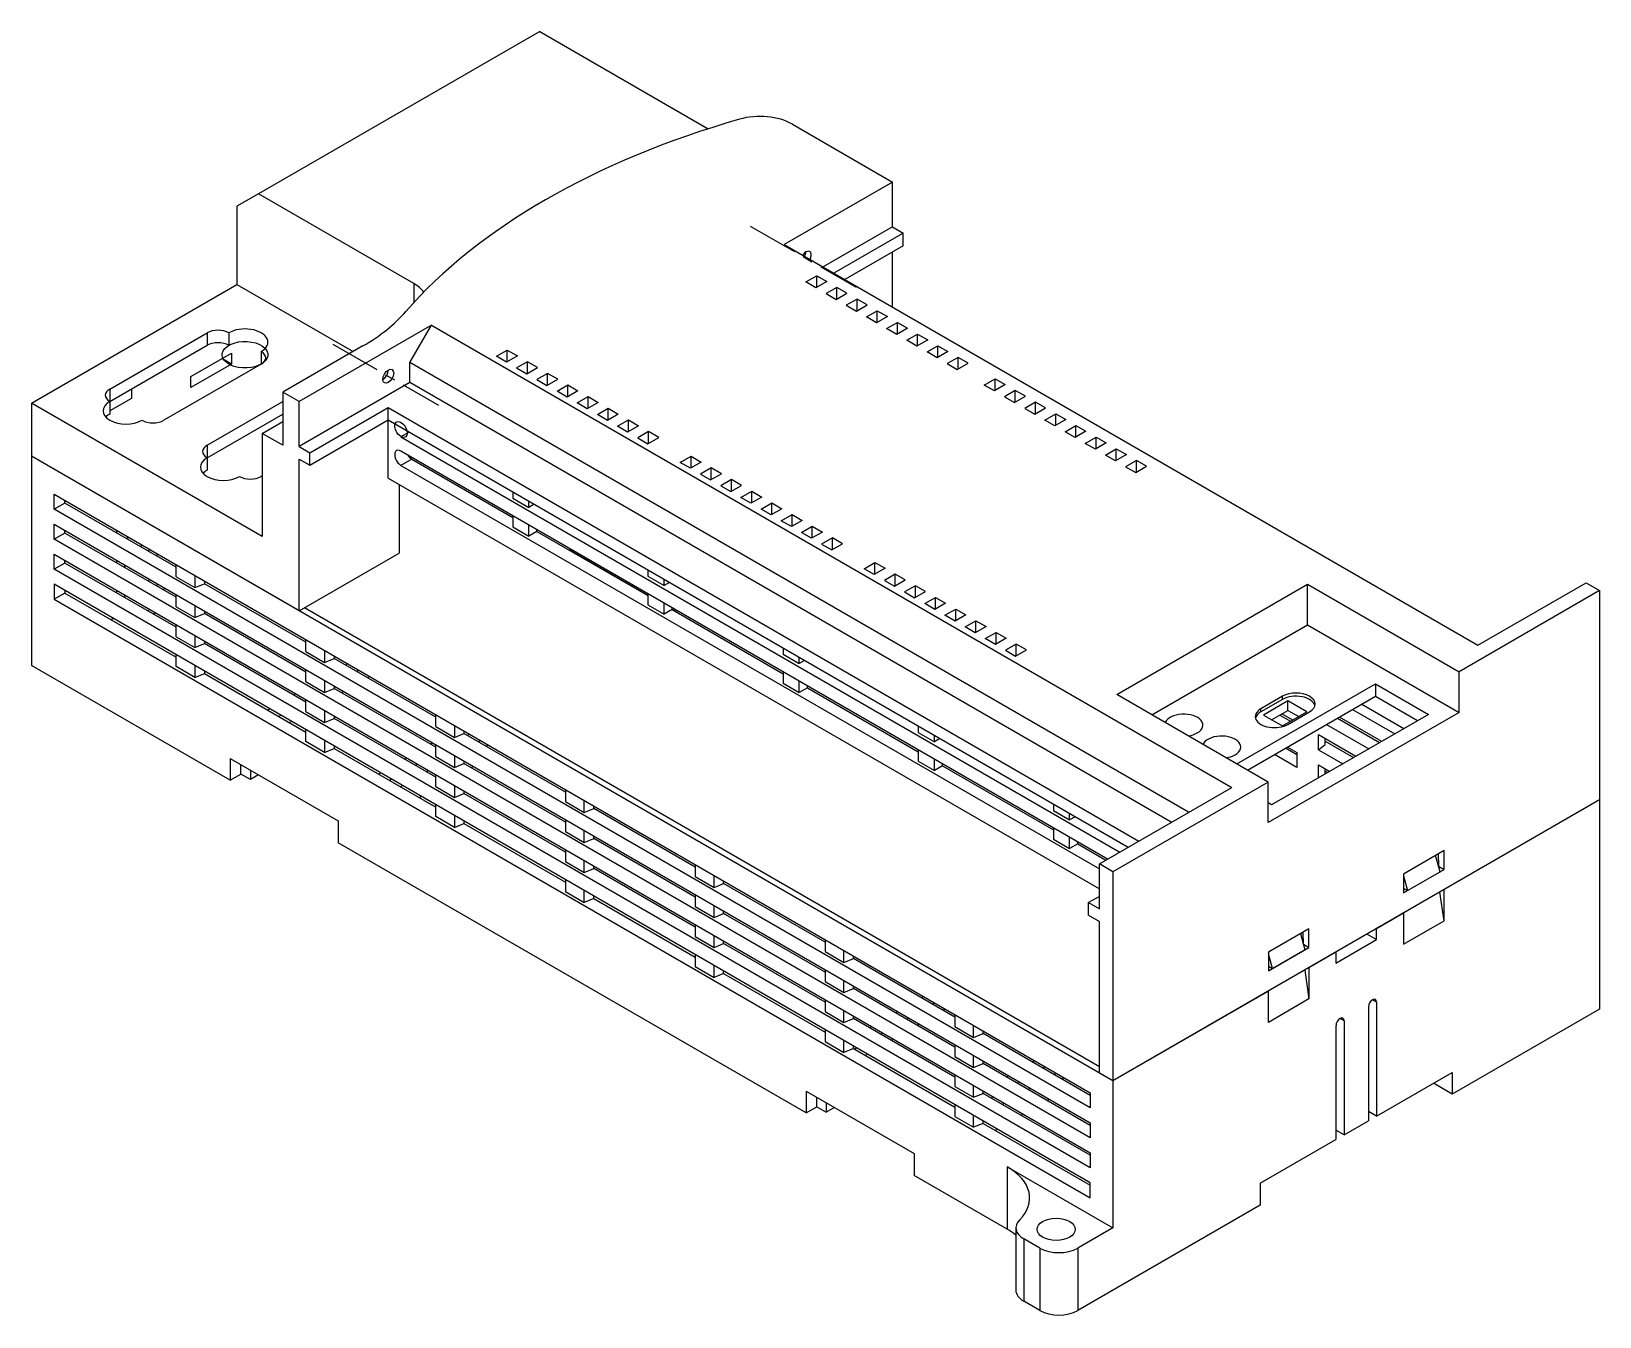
# Model space of a CAD drawing. Header units: inches. Extents: x -83 to 345, y 356 to 566.
# Drawn here: x 140 to 345.1, y 367.9 to 535.8 of the extents above; entities that cross this region are included whole.
import ezdxf

# ---------------------------------------------------------------- set-up
doc = ezdxf.new("R2010")
doc.units = ezdxf.units.IN
doc.header["$MEASUREMENT"] = 0
doc.linetypes.add('CENTER', pattern=[2, 1.25, -0.25, 0.25, -0.25])
doc.layers.add('1', color=7, linetype='Continuous')

msp = doc.modelspace()

# ---------------------------------------------------------------- linework, layer by layer
at = {"layer": '1', "color": 252}
for p, q in [((206.488, 535.837), (169.718, 514.608)), ((206.488, 535.837), (228.529, 523.111)), ((239.523, 523.704), (252.604, 516.151)), ((252.604, 516.151), (238.462, 507.987)), ((252.604, 510.273), (252.604, 516.151)), ((169.718, 514.608), (166.89, 512.975)), ((166.89, 512.975), (166.89, 502.768)), ((190.009, 502.893), (169.718, 514.608)), ((252.604, 510.273), (243.553, 505.047)), ((254.018, 509.456), (244.968, 504.231)), ((252.604, 510.273), (254.018, 509.456)), ((254.018, 507.823), (254.018, 509.456)), ((238.462, 507.987), (329.171, 455.616)), ((254.018, 507.823), (246.382, 503.414)), ((252.604, 499.821), (252.604, 507.007)), ((140.02, 487.255), (166.89, 502.768)), ((166.89, 502.768), (182.093, 493.991)), ((190.009, 502.893), (190.009, 500.367)), ((241.291, 503.088), (242.705, 503.904)), ((242.61, 502.325), (241.291, 503.088)), ((244.025, 503.142), (242.61, 502.325)), ((242.705, 503.904), (244.025, 503.142)), ((242.705, 502.38), (242.705, 503.904)), ((245.345, 502.38), (243.93, 501.563)), ((243.93, 501.563), (245.25, 500.801)), ((245.25, 500.801), (246.665, 501.618)), ((246.665, 501.618), (245.345, 502.38)), ((245.345, 500.856), (245.345, 502.38)), ((247.985, 500.856), (246.57, 500.039)), ((249.304, 500.094), (247.985, 500.856)), ((247.985, 499.332), (247.985, 500.856)), ((246.57, 500.039), (247.89, 499.277)), ((247.89, 499.277), (249.304, 500.094)), ((249.21, 498.515), (250.624, 499.332)), ((250.53, 497.753), (249.21, 498.515)), ((251.944, 498.57), (250.53, 497.753)), ((250.624, 499.332), (251.944, 498.57)), ((250.624, 497.807), (250.624, 499.332)), ((150.273, 489.092), (163.001, 496.441)), ((163.001, 496.441), (163.001, 494.808)), ((165.829, 496.441), (165.829, 494.808)), ((192.346, 497.461), (175.022, 487.459)), ((189.517, 492.562), (192.346, 497.461)), ((192.346, 497.461), (296.998, 437.04)), ((251.85, 496.991), (253.264, 497.808)), ((253.17, 496.229), (251.85, 496.991)), ((254.584, 497.045), (253.17, 496.229)), ((253.264, 497.808), (254.584, 497.045)), ((253.264, 496.283), (253.264, 497.808)), ((254.49, 495.467), (255.904, 496.283)), ((255.904, 496.283), (257.224, 495.521)), ((255.904, 494.759), (255.904, 496.283)), ((150.273, 487.459), (163.001, 494.808)), ((183.375, 494.731), (172.9, 488.684)), ((255.81, 494.705), (254.49, 495.467)), ((257.224, 495.521), (255.81, 494.705)), ((257.13, 493.943), (258.544, 494.759)), ((258.544, 494.759), (259.864, 493.997)), ((258.544, 493.235), (258.544, 494.759)), ((170.072, 492.358), (157.344, 485.01)), ((160.88, 490.725), (166.183, 493.787)), ((166.183, 492.358), (160.88, 489.296)), ((166.183, 492.358), (164.945, 493.073)), ((166.183, 493.787), (166.183, 492.358)), ((170.072, 493.991), (170.072, 492.358)), ((291.34, 433.775), (189.517, 492.562)), ((189.517, 489.949), (189.517, 492.562)), ((200.831, 493.379), (202.245, 494.195)), ((202.151, 492.617), (200.831, 493.379)), ((203.565, 493.433), (202.151, 492.617)), ((202.245, 494.195), (203.565, 493.433)), ((202.245, 492.671), (202.245, 494.195)), ((204.885, 492.671), (203.471, 491.855)), ((206.205, 491.909), (204.885, 492.671)), ((204.885, 491.147), (204.885, 492.671)), ((258.45, 493.181), (257.13, 493.943)), ((259.864, 493.997), (258.45, 493.181)), ((261.184, 493.235), (259.77, 492.419)), ((259.77, 492.419), (261.09, 491.657)), ((261.09, 491.657), (262.504, 492.473)), ((262.504, 492.473), (261.184, 493.235)), ((261.184, 491.711), (261.184, 493.235)), ((160.88, 489.296), (160.88, 490.725)), ((203.471, 491.855), (204.791, 491.092)), ((204.791, 491.092), (206.205, 491.909)), ((207.525, 491.147), (206.111, 490.33)), ((206.111, 490.33), (207.431, 489.568)), ((207.431, 489.568), (208.845, 490.385)), ((208.845, 490.385), (207.525, 491.147)), ((207.525, 489.623), (207.525, 491.147)), ((264.625, 489.615), (266.039, 490.432)), ((266.039, 490.432), (267.359, 489.67)), ((266.039, 488.908), (266.039, 490.432)), ((150.273, 489.092), (150.273, 487.459)), ((153.101, 489.092), (153.101, 487.867)), ((153.101, 489.092), (153.101, 487.867)), ((175.022, 487.459), (172.9, 488.684)), ((172.9, 488.684), (172.9, 481.744)), ((189.517, 489.949), (175.022, 481.58)), ((289.077, 432.469), (189.517, 489.949)), ((208.751, 488.806), (210.165, 489.623)), ((210.071, 488.044), (208.751, 488.806)), ((211.485, 488.861), (210.071, 488.044)), ((210.165, 489.623), (211.485, 488.861)), ((210.165, 488.099), (210.165, 489.623)), ((211.391, 487.282), (212.805, 488.099)), ((212.805, 488.099), (214.125, 487.337)), ((212.805, 486.575), (212.805, 488.099)), ((265.945, 488.853), (264.625, 489.615)), ((267.359, 489.67), (265.945, 488.853)), ((268.679, 488.908), (267.265, 488.091)), ((267.265, 488.091), (268.585, 487.329)), ((268.585, 487.329), (269.999, 488.146)), ((269.999, 488.146), (268.679, 488.908)), ((268.679, 487.384), (268.679, 488.908)), ((140.02, 487.255), (140.02, 480.315)), ((170.213, 469.823), (140.02, 487.255)), ((153.101, 487.867), (150.273, 486.234)), ((153.101, 487.867), (150.273, 486.234)), ((150.273, 487.459), (150.273, 485.826)), ((163.001, 481.744), (172.9, 487.459)), ((175.022, 481.58), (175.022, 487.459)), ((176.436, 480.764), (186.689, 486.683)), ((186.689, 486.683), (284.834, 430.019)), ((186.689, 485.05), (186.689, 486.683)), ((212.711, 486.52), (211.391, 487.282)), ((214.125, 487.337), (212.711, 486.52)), ((214.03, 485.758), (215.445, 486.575)), ((215.445, 486.575), (216.765, 485.812)), ((215.445, 485.05), (215.445, 486.575)), ((271.319, 487.384), (269.905, 486.567)), ((269.905, 486.567), (271.225, 485.805)), ((271.225, 485.805), (272.639, 486.622)), ((272.639, 486.622), (271.319, 487.384)), ((271.319, 485.859), (271.319, 487.384)), ((163.001, 480.111), (172.9, 485.826)), ((170.213, 483.295), (172.901, 484.846)), ((176.436, 479.131), (186.689, 485.05)), ((186.689, 485.05), (283.421, 429.202)), ((186.689, 477.457), (186.689, 485.05)), ((215.35, 484.996), (214.03, 485.758)), ((216.765, 485.812), (215.35, 484.996)), ((216.67, 484.234), (218.085, 485.05)), ((217.99, 483.472), (216.67, 484.234)), ((219.404, 484.288), (217.99, 483.472)), ((218.085, 485.05), (219.404, 484.288)), ((218.085, 483.526), (218.085, 485.05)), ((272.545, 485.043), (273.959, 485.859)), ((273.865, 484.281), (272.545, 485.043)), ((275.279, 485.097), (273.865, 484.281)), ((273.959, 485.859), (275.279, 485.097)), ((273.959, 484.335), (273.959, 485.859)), ((275.185, 483.519), (276.599, 484.335)), ((276.599, 484.335), (277.919, 483.573)), ((276.599, 482.811), (276.599, 484.335)), ((170.213, 483.295), (170.213, 469.823)), ((172.9, 481.744), (170.213, 483.295)), ((189.411, 483.479), (188.351, 482.866)), ((188.351, 482.866), (282.36, 428.59)), ((220.724, 483.526), (219.31, 482.71)), ((219.31, 482.71), (220.63, 481.948)), ((220.63, 481.948), (222.044, 482.764)), ((222.044, 482.764), (220.724, 483.526)), ((220.724, 482.002), (220.724, 483.526)), ((276.504, 482.757), (275.185, 483.519)), ((277.919, 483.573), (276.504, 482.757)), ((277.824, 481.995), (279.239, 482.811)), ((279.144, 481.233), (277.824, 481.995)), ((280.559, 482.049), (279.144, 481.233)), ((279.239, 482.811), (280.559, 482.049)), ((279.239, 481.287), (279.239, 482.811)), ((175.022, 460.106), (140.02, 480.315)), ((281.441, 398.665), (140.02, 480.315)), ((140.02, 480.315), (140.02, 452.962)), ((163.001, 481.744), (163.001, 480.111)), ((163.001, 480.111), (163.001, 478.478)), ((175.022, 481.58), (176.436, 480.764)), ((175.022, 460.106), (175.022, 479.947)), ((175.022, 479.947), (176.436, 479.131)), ((176.436, 479.131), (176.436, 480.764)), ((280.734, 427.651), (188.351, 480.988)), ((189.765, 479.927), (188.351, 479.11)), ((189.765, 479.927), (202.962, 472.308)), ((224.873, 479.498), (226.287, 480.315)), ((226.287, 480.315), (227.607, 479.553)), ((226.287, 478.791), (226.287, 480.315)), ((280.464, 480.471), (281.878, 481.287)), ((281.784, 479.709), (280.464, 480.471)), ((283.198, 480.525), (281.784, 479.709)), ((281.878, 481.287), (283.198, 480.525)), ((281.878, 479.763), (281.878, 481.287)), ((188.351, 479.11), (279.673, 426.386)), ((226.193, 478.736), (224.873, 479.498)), ((227.607, 479.553), (226.193, 478.736)), ((228.927, 478.791), (227.513, 477.974)), ((227.513, 477.974), (228.833, 477.212)), ((228.833, 477.212), (230.247, 478.029)), ((230.247, 478.029), (228.927, 478.791)), ((228.927, 477.266), (228.927, 478.791)), ((284.518, 479.763), (283.104, 478.946)), ((283.104, 478.946), (284.424, 478.184)), ((284.424, 478.184), (285.838, 479.001)), ((285.838, 479.001), (284.518, 479.763)), ((284.518, 478.239), (284.518, 479.763)), ((170.214, 477.743), (170.072, 477.661)), ((186.689, 477.457), (279.672, 423.773)), ((188.103, 476.64), (188.103, 467.659)), ((231.567, 477.266), (230.152, 476.45)), ((230.152, 476.45), (231.472, 475.688)), ((231.472, 475.688), (232.887, 476.504)), ((232.887, 476.504), (231.567, 477.266)), ((231.567, 475.742), (231.567, 477.266)), ((232.792, 474.926), (234.207, 475.742)), ((234.207, 475.742), (235.527, 474.98)), ((234.207, 474.218), (234.207, 475.742)), ((142.99, 473.375), (142.99, 475.334)), ((142.99, 475.334), (278.471, 397.114)), ((144.404, 474.191), (142.99, 473.375)), ((144.404, 474.191), (144.404, 474.518)), ((158.945, 465.796), (144.404, 474.191)), ((202.962, 475.655), (202.962, 474.839)), ((202.962, 474.839), (205.065, 473.625)), ((205.065, 473.625), (205.065, 474.441)), ((205.778, 474.029), (205.065, 473.625)), ((234.112, 474.164), (232.792, 474.926)), ((235.527, 474.98), (234.112, 474.164)), ((235.432, 473.402), (236.846, 474.218)), ((236.846, 474.218), (238.166, 473.456)), ((236.846, 472.694), (236.846, 474.218)), ((278.471, 395.154), (142.99, 473.375)), ((202.962, 472.553), (202.962, 471.083)), ((236.752, 472.64), (235.432, 473.402)), ((238.166, 473.456), (236.752, 472.64)), ((238.072, 471.878), (239.486, 472.694)), ((239.392, 471.116), (238.072, 471.878)), ((240.806, 471.932), (239.392, 471.116)), ((239.486, 472.694), (240.806, 471.932)), ((239.486, 471.17), (239.486, 472.694)), ((142.99, 471.415), (278.471, 393.195)), ((142.99, 469.455), (142.99, 471.415)), ((144.404, 470.272), (142.99, 469.455)), ((144.404, 470.272), (144.404, 470.598)), ((158.945, 461.877), (144.404, 470.272)), ((151.157, 470.619), (151.157, 470.292)), ((152.527, 469.828), (152.598, 469.46)), ((202.962, 471.083), (205.065, 469.869)), ((205.065, 469.869), (205.065, 471.339)), ((206.134, 470.476), (205.065, 469.869)), ((206.134, 470.476), (206.134, 470.721)), ((206.134, 470.476), (220.639, 462.102)), ((240.712, 470.353), (242.126, 471.17)), ((242.032, 469.591), (240.712, 470.353)), ((243.446, 470.408), (242.032, 469.591)), ((242.126, 471.17), (243.446, 470.408)), ((242.126, 469.646), (242.126, 471.17)), ((244.766, 469.646), (243.352, 468.829)), ((246.086, 468.884), (244.766, 469.646)), ((244.766, 468.122), (244.766, 469.646)), ((278.471, 391.235), (142.99, 469.455)), ((154.233, 468.516), (154.516, 468.68)), ((155.4, 468.169), (155.4, 467.843)), ((156.46, 467.23), (156.46, 467.557)), ((175.022, 460.106), (188.103, 467.659)), ((210.342, 468.047), (210.377, 468.067)), ((210.377, 468.067), (220.639, 462.142)), ((210.377, 468.067), (210.377, 468.026)), ((243.352, 468.829), (244.672, 468.067)), ((244.672, 468.067), (246.086, 468.884)), ((142.99, 467.496), (278.471, 389.275)), ((142.99, 465.536), (142.99, 467.496)), ((144.404, 466.353), (142.99, 465.536)), ((278.471, 387.316), (142.99, 465.536)), ((144.404, 466.353), (144.404, 466.679)), ((158.945, 457.957), (144.404, 466.353)), ((151.157, 466.7), (151.157, 466.373)), ((152.218, 466.087), (152.218, 465.761)), ((158.945, 464.571), (158.945, 466.122)), ((248.914, 465.618), (250.329, 466.434)), ((250.234, 464.856), (248.914, 465.618)), ((251.649, 465.672), (250.234, 464.856)), ((250.329, 466.434), (251.649, 465.672)), ((250.329, 464.91), (250.329, 466.434)), ((278.471, 385.356), (142.99, 463.577)), ((142.99, 463.577), (142.99, 461.617)), ((155.4, 464.25), (155.4, 463.924)), ((156.46, 463.311), (156.46, 463.638)), ((158.945, 464.571), (161.4, 463.154)), ((161.4, 464.705), (161.4, 463.154)), ((161.4, 463.154), (162.647, 463.658)), ((162.647, 463.985), (162.647, 463.658)), ((175.916, 455.998), (162.647, 463.658)), ((220.639, 465.449), (220.639, 464.633)), ((220.639, 464.633), (222.742, 463.419)), ((222.742, 463.419), (222.742, 464.235)), ((223.455, 463.823), (222.742, 463.419)), ((252.968, 464.91), (251.554, 464.094)), ((251.554, 464.094), (252.874, 463.332)), ((252.874, 463.332), (254.288, 464.148)), ((254.288, 464.148), (252.968, 464.91)), ((252.968, 463.386), (252.968, 464.91)), ((281.936, 449.165), (306.897, 463.577)), ((306.897, 463.577), (326.696, 452.146)), ((306.897, 458.269), (306.897, 463.577)), ((329.171, 455.616), (343.313, 463.781)), ((343.313, 463.781), (345.081, 462.76)), ((144.404, 462.433), (142.99, 461.617)), ((142.99, 461.617), (278.471, 383.397)), ((144.404, 462.76), (144.404, 462.433)), ((144.404, 462.433), (158.945, 454.038)), ((151.157, 462.781), (151.157, 462.454)), ((152.218, 462.168), (152.218, 461.842)), ((157.203, 462.883), (157.485, 463.046)), ((158.945, 460.652), (158.945, 462.203)), ((220.639, 462.346), (220.639, 460.877)), ((255.608, 463.386), (254.194, 462.57)), ((254.194, 462.57), (255.514, 461.807)), ((255.514, 461.807), (256.928, 462.624)), ((256.928, 462.624), (255.608, 463.386)), ((255.608, 461.862), (255.608, 463.386)), ((256.834, 461.045), (258.248, 461.862)), ((258.248, 461.862), (259.568, 461.1)), ((258.248, 460.338), (258.248, 461.862)), ((345.081, 462.76), (326.696, 452.146)), ((345.081, 462.76), (345.081, 435.407)), ((155.223, 460.106), (155.4, 460.209)), ((155.4, 460.331), (155.4, 460.209)), ((155.93, 459.698), (156.213, 459.861)), ((158.945, 460.652), (161.4, 459.235)), ((161.4, 460.786), (161.4, 459.235)), ((161.4, 459.235), (162.647, 459.739)), ((162.647, 460.066), (162.647, 459.739)), ((175.916, 452.079), (162.647, 459.739)), ((279.673, 400.502), (175.731, 460.514)), ((220.639, 460.877), (222.742, 459.663)), ((222.742, 459.663), (222.742, 461.132)), ((223.812, 460.27), (222.742, 459.663)), ((223.812, 460.27), (223.812, 460.515)), ((223.812, 460.311), (224.519, 459.902)), ((223.812, 460.27), (238.317, 451.895)), ((224.519, 459.902), (224.484, 459.882)), ((258.154, 460.283), (256.834, 461.045)), ((259.568, 461.1), (258.154, 460.283)), ((259.474, 459.521), (260.888, 460.338)), ((260.794, 458.759), (259.474, 459.521)), ((262.208, 459.576), (260.794, 458.759)), ((260.888, 460.338), (262.208, 459.576)), ((260.888, 458.814), (260.888, 460.338)), ((150.414, 458.963), (150.697, 459.127)), ((158.945, 456.732), (158.945, 458.284)), ((262.114, 457.997), (263.528, 458.814)), ((263.434, 457.235), (262.114, 457.997)), ((264.848, 458.052), (263.434, 457.235)), ((263.528, 458.814), (264.848, 458.052)), ((263.528, 457.29), (263.528, 458.814)), ((264.754, 456.473), (266.168, 457.29)), ((266.168, 457.29), (267.488, 456.527)), ((266.168, 455.765), (266.168, 457.29)), ((286.533, 446.512), (306.897, 458.269)), ((306.897, 458.269), (326.696, 446.838)), ((158.945, 456.732), (161.4, 455.315)), ((161.4, 456.867), (161.4, 455.315)), ((161.4, 455.315), (162.647, 455.82)), ((162.647, 456.146), (162.647, 455.82)), ((175.916, 448.159), (162.647, 455.82)), ((175.916, 454.773), (175.916, 456.324)), ((238.317, 455.243), (238.317, 454.426)), ((266.074, 455.711), (264.754, 456.473)), ((267.488, 456.527), (266.074, 455.711)), ((268.808, 455.765), (267.393, 454.949)), ((270.128, 455.003), (268.808, 455.765)), ((268.808, 454.241), (268.808, 455.765)), ((158.945, 452.813), (158.945, 454.365)), ((175.916, 454.773), (178.37, 453.356)), ((178.37, 454.907), (178.37, 453.356)), ((178.37, 453.356), (179.618, 453.86)), ((179.618, 454.187), (179.618, 453.86)), ((192.886, 446.2), (179.618, 453.86)), ((238.317, 454.426), (240.42, 453.212)), ((240.42, 453.212), (240.42, 454.029)), ((241.133, 453.617), (240.42, 453.212)), ((267.393, 454.949), (268.713, 454.187)), ((268.713, 454.187), (270.128, 455.003)), ((166.006, 437.959), (140.02, 452.962)), ((161.4, 451.396), (158.945, 452.813)), ((161.4, 452.948), (161.4, 451.396)), ((161.4, 451.396), (162.647, 451.901)), ((162.647, 452.227), (162.647, 451.901)), ((162.647, 451.901), (175.916, 444.24)), ((175.916, 450.854), (175.916, 452.405)), ((181.386, 453.166), (181.103, 453.003)), ((182.517, 452.186), (182.8, 452.35)), ((184.214, 451.533), (183.931, 451.37)), ((238.317, 452.14), (238.317, 450.671)), ((326.696, 446.838), (326.696, 452.146)), ((174.597, 449.247), (174.315, 449.084)), ((175.916, 450.854), (178.37, 449.437)), ((178.37, 450.988), (178.37, 449.437)), ((178.37, 449.437), (179.618, 449.941)), ((179.618, 450.268), (179.618, 449.941)), ((192.886, 442.281), (179.618, 449.941)), ((180.82, 449.574), (180.537, 449.41)), ((238.317, 450.671), (240.42, 449.457)), ((240.42, 449.457), (240.42, 450.926)), ((241.49, 450.064), (240.42, 449.457)), ((241.49, 450.064), (241.49, 450.309)), ((241.49, 450.064), (255.995, 441.689)), ((301.735, 437.734), (281.936, 449.165)), ((297.634, 440.102), (315.771, 450.574)), ((315.771, 450.574), (322.701, 446.573)), ((315.771, 450.574), (315.771, 448.941)), ((171.204, 447.288), (170.921, 447.124)), ((175.729, 448.267), (175.916, 448.375)), ((175.916, 446.935), (175.916, 448.486)), ((178.37, 447.069), (178.37, 445.517)), ((299.048, 439.286), (315.771, 448.941)), ((303.609, 448.941), (300.781, 447.308)), ((303.609, 448.533), (300.781, 446.9)), ((300.781, 446.9), (300.781, 447.308)), ((304.316, 448.328), (301.134, 446.491)), ((302.195, 445.879), (304.316, 447.104)), ((303.609, 448.533), (303.609, 448.941)), ((306.791, 446.9), (304.316, 448.328)), ((304.316, 447.104), (304.316, 448.328)), ((304.316, 447.104), (305.73, 446.287)), ((312.766, 447.206), (318.281, 444.022)), ((313.967, 447.9), (319.483, 444.716)), ((315.771, 448.941), (321.287, 445.757)), ((172.335, 446.308), (172.618, 446.471)), ((174.032, 445.655), (173.749, 445.491)), ((175.916, 446.935), (178.37, 445.517)), ((178.37, 445.517), (179.618, 446.022)), ((179.618, 446.348), (179.618, 446.022)), ((192.886, 438.361), (179.618, 446.022)), ((192.886, 444.975), (192.886, 446.526)), ((195.341, 445.109), (195.341, 443.558)), ((255.995, 445.037), (255.995, 444.22)), ((301.134, 446.491), (303.609, 445.063)), ((326.696, 446.838), (301.735, 432.427)), ((322.701, 446.573), (302.195, 434.734)), ((303.255, 446.491), (304.669, 445.675)), ((304.952, 445.838), (303.538, 446.655)), ((303.609, 445.063), (306.791, 446.9)), ((304.316, 445.267), (307.145, 446.9)), ((309.372, 445.246), (314.887, 442.062)), ((310.785, 446.063), (316.3, 442.88)), ((316.584, 443.042), (311.069, 446.226)), ((175.916, 443.015), (175.916, 444.567)), ((178.37, 441.598), (175.916, 443.015)), ((178.37, 443.15), (178.37, 441.598)), ((192.886, 444.975), (195.341, 443.558)), ((195.341, 443.558), (196.588, 444.062)), ((196.588, 444.389), (196.588, 444.062)), ((209.857, 436.402), (196.588, 444.062)), ((197.295, 443.981), (197.013, 443.817)), ((198.427, 443.001), (198.71, 443.164)), ((255.995, 444.22), (258.098, 443.006)), ((258.098, 443.006), (258.098, 443.823)), ((258.811, 443.411), (258.098, 443.006)), ((313.19, 441.082), (308.311, 443.899)), ((308.311, 441.939), (308.311, 443.899)), ((309.185, 442.66), (309.185, 443.395)), ((309.185, 443.068), (312.906, 440.92)), ((178.37, 441.598), (179.618, 442.103)), ((179.618, 442.429), (179.618, 442.103)), ((179.618, 442.103), (192.886, 434.442)), ((192.204, 442.674), (192.487, 442.838)), ((192.886, 441.056), (192.886, 442.607)), ((192.886, 441.056), (195.341, 439.639)), ((195.341, 441.19), (195.341, 439.639)), ((199.594, 442.654), (199.594, 442.327)), ((255.995, 441.934), (255.995, 440.464)), ((305.483, 439.653), (302.584, 441.327)), ((305.482, 441.287), (303.996, 442.145)), ((304.281, 442.307), (305.483, 441.613)), ((305.483, 441.613), (305.483, 439.653)), ((308.311, 441.939), (309.185, 442.66)), ((308.311, 441.939), (311.493, 440.102)), ((166.006, 440.817), (180.148, 432.652)), ((166.006, 440.817), (166.006, 437.959)), ((167.42, 438.775), (167.42, 440)), ((168.658, 439.286), (168.658, 438.061)), ((185.416, 438.755), (185.699, 438.918)), ((188.81, 440.715), (189.093, 440.878)), ((190.507, 440.062), (190.225, 439.898)), ((191.639, 439.082), (191.922, 439.245)), ((195.341, 439.639), (196.588, 440.143)), ((196.588, 440.47), (196.588, 440.143)), ((209.857, 432.483), (196.588, 440.143)), ((197.508, 439.612), (197.79, 439.776)), ((255.995, 440.464), (258.098, 439.25)), ((258.098, 439.25), (258.098, 440.72)), ((259.167, 439.857), (258.098, 439.25)), ((259.167, 439.857), (259.167, 440.102)), ((259.167, 439.857), (273.672, 431.483)), ((299.054, 439.282), (299.054, 439.289)), ((308.311, 438.265), (308.311, 439.98)), ((308.311, 439.98), (309.796, 439.122)), ((309.185, 438.77), (309.185, 439.475)), ((309.513, 438.96), (309.185, 439.149)), ((166.006, 437.959), (167.42, 438.775)), ((168.658, 438.061), (167.42, 438.775)), ((169.718, 438.673), (168.658, 438.061)), ((187.113, 438.102), (186.831, 437.939)), ((188.245, 437.122), (188.528, 437.285)), ((192.886, 437.137), (192.886, 438.688)), ((192.886, 437.137), (195.341, 435.72)), ((195.341, 437.271), (195.341, 435.72)), ((279.674, 427.038), (296.998, 437.04)), ((301.735, 437.734), (281.441, 426.018)), ((301.735, 432.427), (301.735, 437.734)), ((190.72, 435.693), (191.002, 435.857)), ((192.886, 433.217), (192.886, 434.769)), ((195.341, 435.72), (196.588, 436.224)), ((196.588, 436.551), (196.588, 436.224)), ((209.857, 428.563), (196.588, 436.224)), ((209.857, 436.728), (209.857, 435.177)), ((209.857, 435.177), (212.311, 433.76)), ((212.311, 433.76), (212.311, 435.311)), ((273.672, 434.831), (273.672, 434.014)), ((345.081, 435.407), (281.441, 398.665)), ((302.195, 434.734), (301.735, 434.999)), ((345.081, 435.407), (324.752, 423.67)), ((345.081, 435.407), (345.081, 408.055)), ((195.341, 431.8), (192.886, 433.217)), ((195.341, 433.352), (195.341, 431.8)), ((209.857, 432.809), (209.857, 431.258)), ((212.311, 433.76), (213.559, 434.264)), ((213.559, 434.264), (213.559, 434.591)), ((226.827, 426.604), (213.559, 434.264)), ((273.672, 434.014), (275.775, 432.8)), ((275.775, 432.8), (275.775, 433.617)), ((276.488, 433.205), (275.775, 432.8)), ((180.148, 432.652), (180.148, 429.794)), ((195.341, 431.8), (196.588, 432.305)), ((196.588, 432.631), (196.588, 432.305)), ((196.588, 432.305), (209.857, 424.644)), ((209.857, 431.258), (212.311, 429.841)), ((212.311, 429.841), (212.311, 431.392)), ((213.559, 430.345), (213.559, 430.672)), ((273.672, 431.728), (273.672, 430.258)), ((241.313, 394.481), (180.148, 429.794)), ((209.857, 428.89), (209.857, 427.339)), ((212.311, 429.841), (213.559, 430.345)), ((226.827, 422.685), (213.559, 430.345)), ((273.672, 430.258), (275.775, 429.044)), ((275.775, 429.044), (275.775, 430.514)), ((276.845, 429.651), (275.775, 429.044)), ((276.845, 429.651), (276.845, 429.896)), ((276.845, 429.651), (280.522, 427.528)), ((324.752, 428.773), (319.448, 425.712)), ((324.752, 426.324), (324.752, 428.773)), ((209.857, 427.339), (212.311, 425.922)), ((212.311, 425.922), (212.311, 427.473)), ((213.559, 426.426), (213.559, 426.753)), ((226.828, 426.93), (226.828, 425.379)), ((281.441, 426.018), (279.674, 427.038)), ((279.674, 421.16), (279.674, 427.038)), ((324.221, 426.018), (323.635, 428.129)), ((323.968, 428.321), (324.014, 426.765)), ((324.019, 426.747), (324.752, 426.324)), ((209.857, 424.971), (209.857, 423.419)), ((212.311, 425.922), (213.559, 426.426)), ((226.827, 418.765), (213.559, 426.426)), ((226.828, 425.379), (229.282, 423.962)), ((229.282, 423.962), (229.282, 425.513)), ((230.53, 424.466), (230.53, 424.793)), ((281.441, 426.018), (281.441, 398.665)), ((319.448, 423.262), (324.752, 426.324)), ((319.448, 425.712), (319.448, 423.262)), ((319.448, 425.477), (319.979, 423.568)), ((319.979, 423.568), (324.221, 426.018)), ((209.857, 423.419), (212.311, 422.002)), ((212.311, 422.002), (212.311, 423.554)), ((213.559, 422.507), (212.311, 422.002)), ((213.559, 422.507), (213.559, 422.833)), ((213.559, 422.507), (226.827, 414.846)), ((226.828, 423.011), (226.828, 421.46)), ((229.282, 423.962), (230.53, 424.466)), ((243.798, 416.806), (230.53, 424.466)), ((279.674, 422.793), (278.259, 421.976)), ((319.448, 423.874), (319.979, 423.568)), ((324.752, 419.588), (324.197, 423.35)), ((324.752, 419.588), (324.752, 423.67)), ((226.828, 421.46), (229.282, 420.043)), ((229.282, 420.043), (229.282, 421.594)), ((229.282, 420.043), (230.53, 420.547)), ((230.53, 420.547), (230.53, 420.874)), ((243.798, 412.887), (230.53, 420.547)), ((278.259, 420.343), (278.259, 421.976)), ((278.259, 421.976), (279.674, 421.16)), ((319.448, 420.608), (315.913, 418.567)), ((319.448, 420.608), (319.448, 416.526)), ((226.828, 419.092), (226.828, 417.541)), ((278.259, 420.343), (279.674, 419.527)), ((279.674, 399.686), (279.674, 419.527)), ((307.074, 418.567), (301.771, 415.505)), ((307.074, 416.118), (307.074, 418.567)), ((315.913, 417.138), (315.913, 418.567)), ((319.448, 416.526), (324.752, 419.588)), ((226.828, 417.541), (229.282, 416.124)), ((229.282, 416.124), (229.282, 417.675)), ((229.282, 416.124), (230.53, 416.628)), ((230.53, 416.628), (230.53, 416.955)), ((243.798, 408.967), (230.53, 416.628)), ((243.798, 417.132), (243.798, 415.581)), ((305.957, 417.922), (306.544, 415.812)), ((306.29, 418.115), (306.336, 416.559)), ((306.341, 416.541), (307.074, 416.118)), ((310.609, 414.076), (315.913, 417.138)), ((314.675, 417.853), (315.913, 417.138)), ((226.828, 415.173), (226.828, 413.621)), ((243.798, 415.581), (246.253, 414.164)), ((246.253, 414.164), (246.253, 415.715)), ((246.253, 414.164), (247.5, 414.668)), ((247.5, 414.668), (247.5, 414.995)), ((260.769, 407.008), (247.5, 414.668)), ((301.771, 413.056), (307.074, 416.118)), ((301.771, 415.505), (301.771, 413.056)), ((302.301, 413.362), (301.771, 415.27)), ((306.544, 415.812), (302.301, 413.362)), ((310.609, 415.505), (307.074, 413.464)), ((310.609, 415.505), (310.609, 414.076)), ((226.828, 413.621), (229.282, 412.204)), ((229.282, 412.204), (229.282, 413.756)), ((230.53, 412.709), (229.282, 412.204)), ((230.53, 412.709), (230.53, 413.035)), ((230.53, 412.709), (243.798, 405.048)), ((243.798, 413.213), (243.798, 411.662)), ((301.771, 413.668), (302.301, 413.362)), ((306.519, 413.144), (307.074, 409.382)), ((307.074, 413.464), (307.074, 409.382)), ((243.798, 411.662), (246.253, 410.245)), ((246.253, 410.245), (246.253, 411.796)), ((246.253, 410.245), (247.5, 410.749)), ((247.5, 410.749), (247.5, 411.076)), ((260.769, 403.089), (247.5, 410.749)), ((301.771, 410.402), (281.441, 398.665)), ((301.771, 406.32), (301.771, 410.402)), ((243.798, 409.294), (243.798, 407.743)), ((256.693, 409.688), (256.41, 409.524)), ((257.824, 408.708), (258.107, 408.871)), ((307.074, 409.382), (301.771, 406.32)), ((314.852, 408.361), (314.852, 393.46)), ((315.913, 408.973), (315.382, 409.28)), ((315.913, 408.973), (315.913, 394.072)), ((243.798, 407.743), (246.253, 406.326)), ((246.253, 406.326), (246.253, 407.877)), ((246.253, 406.326), (247.5, 406.83)), ((247.5, 406.83), (247.5, 407.157)), ((260.769, 399.17), (247.5, 406.83)), ((253.298, 407.728), (253.016, 407.565)), ((254.43, 406.748), (254.713, 406.912)), ((256.127, 406.095), (255.844, 405.932)), ((259.521, 408.055), (259.238, 407.891)), ((260.769, 407.334), (260.769, 405.783)), ((311.67, 406.524), (311.14, 406.83)), ((311.67, 406.524), (311.67, 391.623)), ((345.081, 408.055), (325.812, 396.93)), ((243.798, 405.375), (243.798, 403.824)), ((249.904, 405.769), (249.621, 405.605)), ((251.036, 404.789), (251.319, 404.952)), ((252.733, 404.136), (252.45, 403.972)), ((260.769, 405.783), (263.223, 404.366)), ((263.223, 404.366), (263.223, 405.917)), ((263.223, 404.366), (264.471, 404.87)), ((264.471, 404.87), (264.471, 405.197)), ((278.471, 396.787), (264.471, 404.87)), ((310.609, 405.911), (310.609, 391.01)), ((243.798, 403.824), (246.253, 402.406)), ((246.253, 402.406), (246.253, 403.958)), ((247.5, 402.911), (246.253, 402.406)), ((247.5, 402.911), (247.5, 403.237)), ((247.5, 402.911), (260.769, 395.25)), ((247.642, 402.829), (247.925, 402.993)), ((249.339, 402.176), (249.056, 402.013)), ((260.769, 403.415), (260.769, 401.864)), ((263.223, 400.447), (263.223, 401.998)), ((260.769, 401.864), (263.223, 400.447)), ((263.223, 400.447), (264.471, 400.951)), ((264.471, 400.951), (264.471, 401.278)), ((278.471, 392.868), (264.471, 400.951)), ((270.905, 401.155), (271.188, 401.319)), ((272.602, 400.502), (272.319, 400.339)), ((260.769, 399.496), (260.769, 397.945)), ((260.769, 397.945), (263.223, 396.528)), ((263.223, 396.528), (263.223, 398.079)), ((267.511, 399.196), (267.794, 399.359)), ((269.208, 398.543), (268.925, 398.379)), ((273.734, 399.522), (274.017, 399.686)), ((274.901, 399.175), (274.901, 398.849)), ((281.441, 398.665), (279.674, 399.686)), ((281.441, 398.665), (281.441, 379.477)), ((315.913, 394.072), (325.812, 399.788)), ((325.812, 396.93), (323.337, 398.359)), ((325.812, 399.788), (325.812, 396.93)), ((241.313, 397.338), (255.455, 389.173)), ((241.313, 397.338), (241.313, 394.481)), ((242.727, 395.297), (242.727, 396.522)), ((243.965, 395.807), (243.965, 394.583)), ((263.223, 396.528), (264.471, 397.032)), ((264.471, 397.032), (264.471, 397.359)), ((278.471, 388.949), (264.471, 397.032)), ((265.814, 396.583), (265.531, 396.42)), ((270.34, 397.563), (270.623, 397.726)), ((272.814, 396.134), (273.097, 396.297)), ((278.471, 397.114), (278.471, 395.154)), ((241.313, 394.481), (242.727, 395.297)), ((242.727, 395.297), (243.965, 394.583)), ((245.025, 395.195), (243.965, 394.583)), ((260.723, 395.277), (260.769, 395.303)), ((260.769, 395.577), (260.769, 394.026)), ((260.769, 394.026), (263.223, 392.609)), ((263.223, 392.609), (263.223, 394.16)), ((266.946, 395.603), (267.228, 395.766)), ((269.42, 394.174), (269.703, 394.338)), ((315.913, 394.072), (314.852, 394.685)), ((264.471, 393.113), (263.223, 392.609)), ((264.471, 393.113), (264.471, 393.44)), ((264.471, 393.113), (278.471, 385.03)), ((266.026, 392.215), (266.309, 392.378)), ((278.471, 393.195), (278.471, 391.235)), ((311.67, 391.623), (310.609, 392.235)), ((311.67, 391.623), (314.852, 393.46)), ((300.71, 385.295), (310.609, 391.01)), ((255.455, 389.173), (255.455, 386.316)), ((278.471, 389.275), (278.471, 387.316)), ((267.626, 379.289), (255.455, 386.316)), ((267.626, 387.454), (281.441, 379.477)), ((267.626, 387.454), (267.626, 379.289)), ((278.471, 383.397), (278.471, 385.356)), ((300.71, 385.295), (300.71, 382.437)), ((300.71, 382.437), (276.845, 368.659)), ((268.749, 379.477), (268.749, 371.312)), ((281.441, 379.477), (276.845, 376.824)), ((271.895, 376.824), (269.774, 378.049)), ((269.774, 378.049), (269.774, 369.884)), ((271.895, 376.824), (271.895, 368.659)), ((276.845, 376.824), (276.845, 368.659)), ((271.895, 368.659), (269.774, 369.884))]:
    msp.add_line(p, q, dxfattribs=at)
at = {"layer": '1', "color": 23, "linetype": 'CENTER', "ltscale": 5.321995}
for p, q in [((234.024, 510.386), (247.85, 502.403)), ((179.422, 494.962), (193.249, 486.979))]:
    msp.add_line(p, q, dxfattribs=at)
at = {"layer": '1', "color": 252}
for centre, major_axis, start_param, end_param in [((235.28, 521.255), (-6, 0), 3.9269908, 5.1752156), ((276.124, 473.995), (-97.481, 0), 5.1752156, 5.8184969), ((241.291, 506.19), (-0.5, -0.866), 3.9269909, 4.5705263), ((240.583, 506.598), (0.5, 0.866), 4.8543502, 5.4977881), ((241.291, 506.19), (-0.5, -0.866), 1.7126588, 3.9269909), ((185.766, 500.444), (-6, 0), 3.5284044, 3.9269908), ((162.162, 506.979), (30, 0), 5.4977871, 5.8184969), ((164.415, 495.624), (2, 0), 0.7853982, 2.3561945), ((167.951, 495.216), (3, 0), 5.4977871, 8.6393798), ((164.415, 493.991), (2, 0), 0.7853982, 2.3561945), ((167.951, 493.583), (3, 0), 0.490923, 6.7741083), ((168.658, 493.175), (2, 0), 5.4977871, 7.0685835), ((185.982, 491.174), (-0.5, -0.866), 0.7853981, 2.3561941), ((151.687, 488.276), (2, 0), 2.3561945, 3.9269908), ((152.394, 486.234), (3, 0), 2.3561945, 5.4977871), ((152.394, 484.601), (3, 0), 2.3561945, 2.650719), ((155.93, 485.826), (2, 0), 3.9269908, 5.4977871), ((188.351, 483.805), (-0.575, 0.996), 0.4761478, 6.7593331), ((165.122, 478.886), (3, 0), 2.3561945, 5.4977871), ((164.415, 480.927), (2, 0), 2.3561945, 3.9269908), ((188.351, 480.049), (-0.575, 0.996), 5.4977871, 8.6393798), ((189.765, 480.866), (0.575, -0.996), 4.7587273, 5.4977871), ((276.124, 451.949), (-99.281, 0), 5.7679811, 5.7708424), ((165.122, 477.253), (3, 0), 2.3561945, 2.650719), ((168.658, 478.478), (2, 0), 3.9269908, 5.4977871), ((305.377, 447.92), (-2.5, 0), 2.3561945, 5.4977871), ((302.548, 446.287), (-2.5, 0), 5.4977871, 8.6393798), ((305.377, 447.512), (-2.5, 0), 3.283504, 5.4977871), ((290.704, 445.165), (-2.5, 0), 2.3561944, 6.0446203), ((302.548, 445.879), (-2.5, 0), 5.4977871, 6.1413227), ((290.704, 445.165), (-2.5, 0), 1.8092627, 2.3561944), ((295.654, 442.307), (-2.5, 0), 2.3561944, 6.0446203), ((295.654, 442.307), (-2.5, 0), 1.8092627, 2.3561944), ((315.382, 408.667), (-0.375, -0.65), 2.3561945, 5.4977871), ((311.14, 406.218), (-0.375, -0.65), 2.3561945, 5.4977871), ((260.555, 383.371), (-10, 0), 2.6184496, 3.9269908), ((272.249, 379.477), (3.5, 0), 2.6184496, 3.9269908), ((260.555, 375.206), (-10, 0), 3.7519325, 3.9269908), ((274.37, 378.253), (3.5, 0), 3.9269908, 5.4977871), ((272.249, 371.312), (3.5, 0), 3.1416005, 3.9269908), ((274.37, 370.088), (3.5, 0), 3.9269908, 5.4977871)]:
    msp.add_ellipse(centre, major_axis=major_axis, ratio=0.57735, start_param=start_param, end_param=end_param, dxfattribs=at)
for centre, major_axis in [((186.689, 490.766), (0.5, 0.866)), ((274.017, 379.273), (-2.5, 0))]:
    msp.add_ellipse(centre, major_axis=major_axis, ratio=0.57735, dxfattribs=at)

doc.saveas('drawing.dxf')
